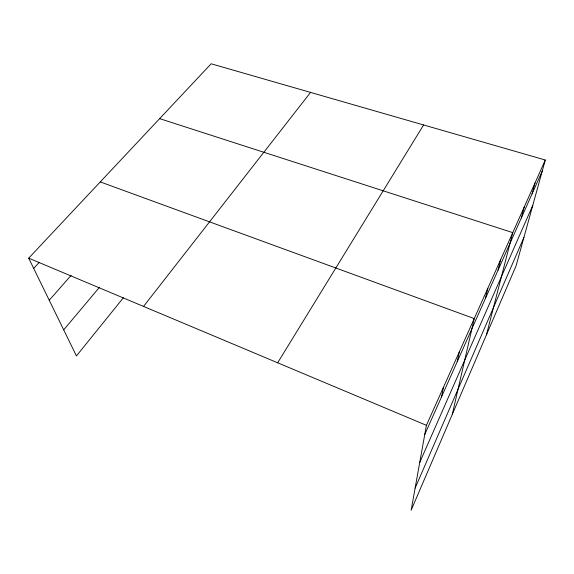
<?xml version="1.0" encoding="UTF-8"?>
<svg xmlns="http://www.w3.org/2000/svg" width="574" height="574" viewBox="0 0 574 574"><rect width="100%" height="100%" fill="white"/><g stroke="black" fill="none" stroke-linecap="round" stroke-linejoin="round"><path stroke-width="0.86" d="M545.3 160.01L426.41 425.32L411.142 510.221L516.062 265.87L545.3 160.01L211.153 63.779L28.7 258.156L76.421 355.945L123.36 297.791M441.514 396.907L443.422 387.35M457.198 361.742L459.329 351.855M452.269 414.435L474.239 318.584L100.263 181.915M485.346 298.631L487.835 288.241M498.017 270.211L500.657 259.642M486.436 334.872L512.754 232.642L159.658 118.631M521.328 217.933L524.191 207.114M532.069 193.847L535.025 182.941M415.117 488.115L523.919 237.414M419.716 462.536L532.794 205.291M424.767 434.468L542.272 170.98M277.658 362.797L423.598 124.96M143.543 306.43L310.556 92.407M63.7 329.871L99.517 287.222M49.242 300.252L71.097 275.384M33.694 268.395L39.104 262.533M28.7 258.156L426.41 425.32"/></g></svg>
